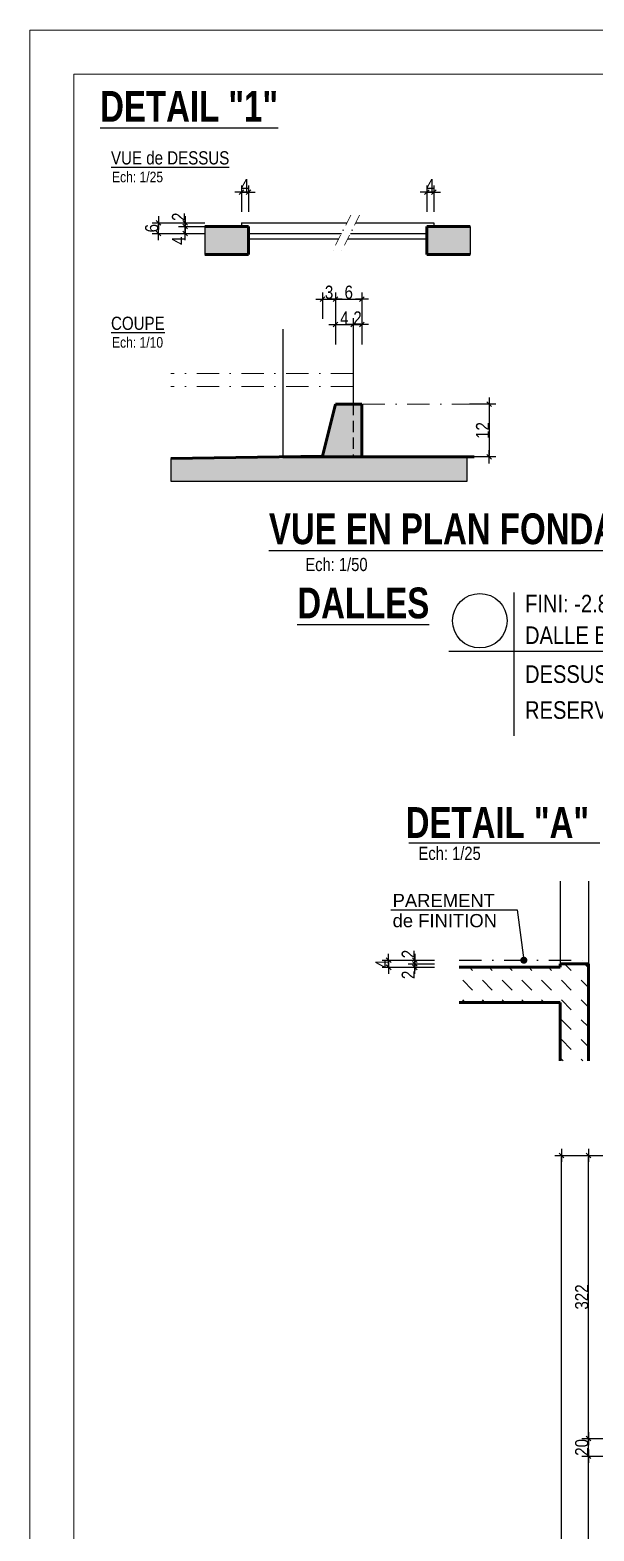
# Model space of a CAD drawing. Header units: millimetres. Extents: x -1921 to 5237, y 0 to 8595.
# Drawn here: x -703 to -61, y 6889 to 8595 of the extents above; entities that cross this region are included whole.
import ezdxf
from ezdxf.enums import TextEntityAlignment as Align

# ---------------------------------------------------------------- set-up
doc = ezdxf.new("R2010")
doc.units = ezdxf.units.MM
doc.linetypes.add('CACHEX2', pattern=[19.05, 12.7, -6.35])
doc.linetypes.add('TIRETPTX2', pattern=[50.8, 25.4, -12.7, 0, -12.7])
for name, color, linetype, lineweight in [('01_Cad_1_', 5, 'Continuous', 9), ('01_murs_coup', 5, 'Continuous', 60), ('01_tram_axes', 2, 'TIRETPTX2', 9)]:
    doc.layers.add(name, color=color, linetype=linetype, lineweight=lineweight)
for name, color, linetype in [('01_cote_gen', 4, 'Continuous'), ('01_isolant ext', 2, 'TIRETPTX2'), ('01_linteaux', 2, 'Continuous'), ('01_murs_sup', 2, 'CACHEX2'), ('01_poch_murs', 253, 'Continuous'), ('01_poch_poteaux', 250, 'Continuous'), ('01_texte', 230, 'Continuous'), ('AA_COTES', 2, 'Continuous')]:
    doc.layers.add(name, color=color, linetype=linetype)
doc.styles.add('ARIAL', font='arial.ttf')
doc.styles.add('ARIAL NA', font='ARIALN.TTF')
doc.styles.add('impact', font='impact.ttf')
doc.styles.add('MATTE_TXT', font='arial.ttf')
doc.styles.add('STYLE2', font='ARIALN.TTF')
doc.dimstyles.new('JB10', dxfattribs={"dimscale": 0.1, "dimtxt": 150, "dimasz": 15, "dimexe": 0.1, "dimexo": 0.1, "dimgap": 0.09, "dimtad": 1, "dimdec": 1, "dimlfac": 0.2, "dimdsep": 46, "dimtxsty": 'STYLE2', "dimblk1": 'BOND_G', "dimblk2": 'BOND_D', "dimsah": 1, "dimcen": 1.5, "dimdle": 0.01, "dimse1": 1, "dimse2": 1, "dimclrd": 4, "dimclre": 2, "dimclrt": 6, "dimazin": 2, "dimtfac": 2.333333, "dimtdec": 1, "dimtix": 1, "dimtmove": 2, "dimatfit": 3, "dimldrblk": 'BOND_G', "dimfxl": 1, "dimtolj": 1, "dimtzin": 0, "dimarcsym": 0})
doc.dimstyles.new('JB25', dxfattribs={"dimscale": 0.1, "dimtxt": 150, "dimasz": 15, "dimexe": 0.1, "dimexo": 0.1, "dimgap": 0.09, "dimtad": 1, "dimdec": 1, "dimlfac": 0.5, "dimdsep": 46, "dimtxsty": 'STYLE2', "dimblk1": 'BOND_G', "dimblk2": 'BOND_D', "dimsah": 1, "dimcen": 1.5, "dimdle": 0.01, "dimse1": 1, "dimse2": 1, "dimclrd": 4, "dimclre": 2, "dimclrt": 6, "dimazin": 2, "dimtfac": 2.333333, "dimtdec": 1, "dimtix": 1, "dimtmove": 2, "dimatfit": 3, "dimldrblk": 'BOND_G', "dimfxl": 1, "dimtolj": 1, "dimtzin": 0, "dimarcsym": 0})
doc.dimstyles.new('JB50', dxfattribs={"dimscale": 0.1, "dimtxt": 150, "dimasz": 15, "dimexe": 0.1, "dimexo": 0.1, "dimgap": 0.09, "dimtad": 1, "dimdec": 1, "dimdsep": 46, "dimtxsty": 'STYLE2', "dimblk1": 'BOND_G', "dimblk2": 'BOND_D', "dimsah": 1, "dimcen": 1.5, "dimdle": 0.01, "dimse1": 1, "dimse2": 1, "dimclrd": 4, "dimclre": 2, "dimclrt": 6, "dimazin": 2, "dimtfac": 2.333333, "dimtdec": 1, "dimtix": 1, "dimtmove": 2, "dimatfit": 3, "dimldrblk": 'BOND_G', "dimfxl": 1, "dimtolj": 1, "dimtzin": 0, "dimarcsym": 0})

# ---------------------------------------------------------------- blocks, each defined once
blk = doc.blocks.new('BOND_G')
at = {"layer": 'AA_COTES', "color": 0}
for p, q in [((0, -5), (0, 15)), ((5, 0), (-5, 0)), ((1.8, 1.8), (-1.8, -1.8))]:
    blk.add_line(p, q, dxfattribs=at)
blk = doc.blocks.new('BOND_D')
at = {"layer": 'AA_COTES', "color": 0}
for p, q in [((5, 0), (-5, 0)), ((-1.8, -1.8), (1.8, 1.8)), ((0, 5), (0, -15))]:
    blk.add_line(p, q, dxfattribs=at)
blk = doc.blocks.new('*D19')
at = {"layer": '01_cote_gen', "color": 4, "lineweight": -2, "transparency": 16777216}
blk.add_line((-97.7, 4629.4), (-97.7, 7314.4), dxfattribs=at)
at = {"layer": 'DEFPOINTS', "color": 0}
for p in [(-97.7, 7315.9), (170, 7315.9), (-75.2, 4627.9)]:
    blk.add_point(p, dxfattribs=at)
at = {"layer": '01_cote_gen', "color": 4, "lineweight": -2, "transparency": 16777216, "xscale": 1.5, "yscale": 1.5, "zscale": 1.5}
for name, p, rotation in [('BOND_D', (-97.7, 7315.9), 90), ('BOND_G', (-97.7, 4627.9), 270)]:
    blk.add_blockref(name, p, dxfattribs=dict(at, rotation=rotation))
at = {"layer": '01_cote_gen', "color": 6, "transparency": 16777216, "insert": (-105.4, 5971.9), "char_height": 15, "attachment_point": 5, "rotation": 90, "style": 'STYLE2'}
blk.add_mtext('\\A1;2688', dxfattribs=at)
blk = doc.blocks.new('*D21')
at = {"layer": '01_cote_gen', "color": 4, "lineweight": -2, "transparency": 16777216}
blk.add_line((-67.1, 5289.4), (-67.1, 6972.4), dxfattribs=at)
at = {"layer": 'DEFPOINTS', "color": 0}
for p in [(-67.1, 6973.9), (39.1, 6973.9), (-44.6, 5287.9)]:
    blk.add_point(p, dxfattribs=at)
at = {"layer": '01_cote_gen', "color": 4, "lineweight": -2, "transparency": 16777216, "xscale": 1.5, "yscale": 1.5, "zscale": 1.5}
for name, p, rotation in [('BOND_D', (-67.1, 6973.9), 90), ('BOND_G', (-67.1, 5287.9), 270)]:
    blk.add_blockref(name, p, dxfattribs=dict(at, rotation=rotation))
at = {"layer": '01_cote_gen', "color": 6, "transparency": 16777216, "insert": (-74.7, 6130.9), "char_height": 15, "attachment_point": 5, "rotation": 90, "style": 'STYLE2'}
blk.add_mtext('\\A1;1686', dxfattribs=at)
blk = doc.blocks.new('*D22')
at = {"layer": '01_cote_gen', "color": 4, "lineweight": -2, "transparency": 16777216}
blk.add_line((-67.1, 6975.4), (-67.1, 6992.4), dxfattribs=at)
at = {"layer": 'DEFPOINTS', "color": 0}
for p in [(-67.1, 6993.9), (39.1, 6993.9), (39.1, 6973.9)]:
    blk.add_point(p, dxfattribs=at)
at = {"layer": '01_cote_gen', "color": 4, "lineweight": -2, "transparency": 16777216, "xscale": 1.5, "yscale": 1.5, "zscale": 1.5}
for name, p, rotation in [('BOND_D', (-67.1, 6993.9), 90), ('BOND_G', (-67.1, 6973.9), 270)]:
    blk.add_blockref(name, p, dxfattribs=dict(at, rotation=rotation))
at = {"layer": '01_cote_gen', "color": 6, "transparency": 16777216, "insert": (-74.7, 6983.9), "char_height": 15, "attachment_point": 5, "rotation": 90, "style": 'STYLE2'}
blk.add_mtext('\\A1;20', dxfattribs=at)
blk = doc.blocks.new('*D23')
at = {"layer": '01_cote_gen', "color": 4, "lineweight": -2, "transparency": 16777216}
blk.add_line((-67.1, 6995.4), (-67.1, 7314.4), dxfattribs=at)
at = {"layer": 'DEFPOINTS', "color": 0}
for p in [(-75.3, 7315.9), (-67.1, 7315.9), (39.1, 6993.9)]:
    blk.add_point(p, dxfattribs=at)
at = {"layer": '01_cote_gen', "color": 4, "lineweight": -2, "transparency": 16777216, "xscale": 1.5, "yscale": 1.5, "zscale": 1.5}
for name, p, rotation in [('BOND_D', (-67.1, 7315.9), 90), ('BOND_G', (-67.1, 6993.9), 270)]:
    blk.add_blockref(name, p, dxfattribs=dict(at, rotation=rotation))
at = {"layer": '01_cote_gen', "color": 6, "transparency": 16777216, "insert": (-74.7, 7154.9), "char_height": 15, "attachment_point": 5, "rotation": 90, "style": 'STYLE2'}
blk.add_mtext('\\A1;322', dxfattribs=at)
blk = doc.blocks.new('*D785')
at = {"layer": '01_cote_gen', "color": 4, "lineweight": -2, "transparency": 16777216}
blk.add_line((-353.4, 8289.4), (-326.4, 8289.4), dxfattribs=at)
at = {"layer": 'DEFPOINTS', "color": 0}
for p in [(-324.9, 8289.4), (-354.9, 8170), (-324.9, 8170)]:
    blk.add_point(p, dxfattribs=at)
at = {"layer": '01_cote_gen', "color": 4, "lineweight": -2, "transparency": 16777216, "xscale": 1.5, "yscale": 1.5, "zscale": 1.5, "rotation": 180}
blk.add_blockref('BOND_G', (-354.9, 8289.4), dxfattribs=at)
at = {"layer": '01_cote_gen', "color": 4, "lineweight": -2, "transparency": 16777216, "xscale": 1.5, "yscale": 1.5, "zscale": 1.5}
blk.add_blockref('BOND_D', (-324.9, 8289.4), dxfattribs=at)
at = {"layer": '01_cote_gen', "color": 6, "transparency": 16777216, "insert": (-339.9, 8297.1), "char_height": 15, "attachment_point": 5, "style": 'STYLE2'}
blk.add_mtext('\\A1;6', dxfattribs=at)
blk = doc.blocks.new('*D786')
at = {"layer": '01_cote_gen', "color": 4, "lineweight": -2, "transparency": 16777216}
blk.add_line((-353.4, 8260.4), (-336.4, 8260.4), dxfattribs=at)
at = {"layer": 'DEFPOINTS', "color": 0}
for p in [(-354.9, 8266.9), (-334.9, 8260.4), (-334.9, 8255.3)]:
    blk.add_point(p, dxfattribs=at)
at = {"layer": '01_cote_gen', "color": 4, "lineweight": -2, "transparency": 16777216, "xscale": 1.5, "yscale": 1.5, "zscale": 1.5, "rotation": 180}
blk.add_blockref('BOND_G', (-354.9, 8260.4), dxfattribs=at)
at = {"layer": '01_cote_gen', "color": 4, "lineweight": -2, "transparency": 16777216, "xscale": 1.5, "yscale": 1.5, "zscale": 1.5}
blk.add_blockref('BOND_D', (-334.9, 8260.4), dxfattribs=at)
at = {"layer": '01_cote_gen', "color": 6, "transparency": 16777216, "insert": (-344.9, 8267.9), "char_height": 15, "attachment_point": 5, "style": 'STYLE2'}
blk.add_mtext('\\A1;4', dxfattribs=at)
blk = doc.blocks.new('*D787')
at = {"layer": '01_cote_gen', "color": 4, "lineweight": -2, "transparency": 16777216}
blk.add_line((-333.4, 8260.4), (-326.4, 8260.4), dxfattribs=at)
at = {"layer": 'DEFPOINTS', "color": 0}
for p in [(-324.9, 8264.3), (-324.9, 8260.4), (-334.9, 8250.2)]:
    blk.add_point(p, dxfattribs=at)
at = {"layer": '01_cote_gen', "color": 4, "lineweight": -2, "transparency": 16777216, "xscale": 1.5, "yscale": 1.5, "zscale": 1.5, "rotation": 180}
blk.add_blockref('BOND_G', (-334.9, 8260.4), dxfattribs=at)
at = {"layer": '01_cote_gen', "color": 4, "lineweight": -2, "transparency": 16777216, "xscale": 1.5, "yscale": 1.5, "zscale": 1.5}
blk.add_blockref('BOND_D', (-324.9, 8260.4), dxfattribs=at)
at = {"layer": '01_cote_gen', "color": 6, "transparency": 16777216, "insert": (-329.9, 8267.9), "char_height": 15, "attachment_point": 5, "style": 'STYLE2'}
blk.add_mtext('\\A1;2', dxfattribs=at)
blk = doc.blocks.new('*D788')
at = {"layer": '01_cote_gen', "color": 4, "lineweight": -2, "transparency": 16777216}
blk.add_line((-180.1, 8168.5), (-180.1, 8111.5), dxfattribs=at)
at = {"layer": 'DEFPOINTS', "color": 0}
for p in [(-324.9, 8170), (-305.9, 8110), (-180.1, 8110)]:
    blk.add_point(p, dxfattribs=at)
at = {"layer": '01_cote_gen', "color": 4, "lineweight": -2, "transparency": 16777216, "xscale": 1.5, "yscale": 1.5, "zscale": 1.5}
for name, p, rotation in [('BOND_G', (-180.1, 8170), 90), ('BOND_D', (-180.1, 8110), 270)]:
    blk.add_blockref(name, p, dxfattribs=dict(at, rotation=rotation))
at = {"layer": '01_cote_gen', "color": 6, "transparency": 16777216, "insert": (-187.6, 8140), "char_height": 15, "attachment_point": 5, "rotation": 90, "style": 'STYLE2'}
blk.add_mtext('\\A1;12', dxfattribs=at)
blk = doc.blocks.new('*D789')
at = {"layer": '01_cote_gen', "color": 4, "lineweight": -2, "transparency": 16777216}
blk.add_line((-368.2, 8289.4), (-356.4, 8289.4), dxfattribs=at)
at = {"layer": 'DEFPOINTS', "color": 0}
for p in [(-354.9, 8289.4), (-354.9, 8170), (-369.7, 8110.7)]:
    blk.add_point(p, dxfattribs=at)
at = {"layer": '01_cote_gen', "color": 4, "lineweight": -2, "transparency": 16777216, "xscale": 1.5, "yscale": 1.5, "zscale": 1.5, "rotation": 180}
blk.add_blockref('BOND_G', (-369.7, 8289.4), dxfattribs=at)
at = {"layer": '01_cote_gen', "color": 4, "lineweight": -2, "transparency": 16777216, "xscale": 1.5, "yscale": 1.5, "zscale": 1.5}
blk.add_blockref('BOND_D', (-354.9, 8289.4), dxfattribs=at)
at = {"layer": '01_cote_gen', "color": 6, "transparency": 16777216, "insert": (-362.3, 8297.1), "char_height": 15, "attachment_point": 5, "style": 'STYLE2'}
blk.add_mtext('\\A1;3', dxfattribs=at)
blk = doc.blocks.new('*D790')
at = {"layer": '01_cote_gen', "color": 4, "lineweight": -2, "transparency": 16777216}
blk.add_line((-526.1, 8365.5), (-526.1, 8370.5), dxfattribs=at)
at = {"layer": 'DEFPOINTS', "color": 0}
for p in [(-526.1, 8372), (-454, 8372), (-438.2, 8364)]:
    blk.add_point(p, dxfattribs=at)
at = {"layer": '01_cote_gen', "color": 4, "lineweight": -2, "transparency": 16777216, "xscale": 1.5, "yscale": 1.5, "zscale": 1.5}
for name, p, rotation in [('BOND_D', (-526.1, 8372), 90), ('BOND_G', (-526.1, 8364), 270)]:
    blk.add_blockref(name, p, dxfattribs=dict(at, rotation=rotation))
at = {"layer": '01_cote_gen', "color": 6, "transparency": 16777216, "insert": (-533.6, 8355.8), "char_height": 15, "attachment_point": 5, "rotation": 90, "style": 'STYLE2'}
blk.add_mtext('\\A1;4', dxfattribs=at)
blk = doc.blocks.new('*D791')
at = {"layer": '01_cote_gen', "color": 4, "lineweight": -2, "transparency": 16777216}
blk.add_line((-556.3, 8365.5), (-556.3, 8374.5), dxfattribs=at)
at = {"layer": 'DEFPOINTS', "color": 0}
for p in [(-556.3, 8376), (-514.4, 8364), (-513.5, 8376)]:
    blk.add_point(p, dxfattribs=at)
at = {"layer": '01_cote_gen', "color": 4, "lineweight": -2, "transparency": 16777216, "xscale": 1.5, "yscale": 1.5, "zscale": 1.5}
for name, p, rotation in [('BOND_D', (-556.3, 8376), 90), ('BOND_G', (-556.3, 8364), 270)]:
    blk.add_blockref(name, p, dxfattribs=dict(at, rotation=rotation))
at = {"layer": '01_cote_gen', "color": 6, "transparency": 16777216, "insert": (-564, 8370), "char_height": 15, "attachment_point": 5, "rotation": 90, "style": 'STYLE2'}
blk.add_mtext('\\A1;6', dxfattribs=at)
blk = doc.blocks.new('*D792')
at = {"layer": '01_cote_gen', "color": 4, "lineweight": -2, "transparency": 16777216}
blk.add_line((-526.1, 8373.5), (-526.1, 8374.5), dxfattribs=at)
at = {"layer": 'DEFPOINTS', "color": 0}
for p in [(-533.8, 8376), (-533.6, 8372), (-526.1, 8376)]:
    blk.add_point(p, dxfattribs=at)
at = {"layer": '01_cote_gen', "color": 4, "lineweight": -2, "transparency": 16777216, "xscale": 1.5, "yscale": 1.5, "zscale": 1.5}
for name, p, rotation in [('BOND_D', (-526.1, 8376), 90), ('BOND_G', (-526.1, 8372), 270)]:
    blk.add_blockref(name, p, dxfattribs=dict(at, rotation=rotation))
at = {"layer": '01_cote_gen', "color": 6, "transparency": 16777216, "insert": (-533.6, 8383), "char_height": 15, "attachment_point": 5, "rotation": 90, "style": 'STYLE2'}
blk.add_mtext('\\A1;2', dxfattribs=at)
blk = doc.blocks.new('*D793')
at = {"layer": '01_cote_gen', "color": 4, "lineweight": -2, "transparency": 16777216}
for p, q in [((-463.5, 8411), (-465, 8411)), ((-454, 8411), (-462, 8411)), ((-452.5, 8411), (-451, 8411))]:
    blk.add_line(p, q, dxfattribs=at)
at = {"layer": 'DEFPOINTS', "color": 0}
for p in [(-462, 8411), (-462, 8376), (-454, 8372)]:
    blk.add_point(p, dxfattribs=at)
at = {"layer": '01_cote_gen', "color": 4, "lineweight": -2, "transparency": 16777216, "xscale": 1.5, "yscale": 1.5, "zscale": 1.5}
blk.add_blockref('BOND_D', (-462, 8411), dxfattribs=at)
at = {"layer": '01_cote_gen', "color": 4, "lineweight": -2, "transparency": 16777216, "xscale": 1.5, "yscale": 1.5, "zscale": 1.5, "rotation": 180}
blk.add_blockref('BOND_G', (-454, 8411), dxfattribs=at)
at = {"layer": '01_cote_gen', "color": 6, "transparency": 16777216, "insert": (-458, 8418.5), "char_height": 15, "attachment_point": 5, "style": 'STYLE2'}
blk.add_mtext('\\A1;4', dxfattribs=at)
blk = doc.blocks.new('*D794')
at = {"layer": '01_cote_gen', "color": 4, "lineweight": -2, "transparency": 16777216}
for p, q in [((-252.6, 8411), (-254.1, 8411)), ((-243.1, 8411), (-251.1, 8411)), ((-241.6, 8411), (-240.1, 8411))]:
    blk.add_line(p, q, dxfattribs=at)
at = {"layer": 'DEFPOINTS', "color": 0}
for p in [(-251.1, 8411), (-251.1, 8372), (-243.1, 8372)]:
    blk.add_point(p, dxfattribs=at)
at = {"layer": '01_cote_gen', "color": 4, "lineweight": -2, "transparency": 16777216, "xscale": 1.5, "yscale": 1.5, "zscale": 1.5}
blk.add_blockref('BOND_D', (-251.1, 8411), dxfattribs=at)
at = {"layer": '01_cote_gen', "color": 4, "lineweight": -2, "transparency": 16777216, "xscale": 1.5, "yscale": 1.5, "zscale": 1.5, "rotation": 180}
blk.add_blockref('BOND_G', (-243.1, 8411), dxfattribs=at)
at = {"layer": '01_cote_gen', "color": 6, "transparency": 16777216, "insert": (-247.1, 8418.5), "char_height": 15, "attachment_point": 5, "style": 'STYLE2'}
blk.add_mtext('\\A1;4', dxfattribs=at)
blk = doc.blocks.new('*D807')
at = {"layer": '01_poch_poteaux', "color": 4, "lineweight": -2, "transparency": 16777216}
blk.add_line((-264.7, 7531.2), (-264.7, 7532.2), dxfattribs=at)
at = {"layer": 'DEFPOINTS', "color": 0}
for p in [(-264.7, 7533.7), (-99.2, 7533.7), (-99.2, 7529.7)]:
    blk.add_point(p, dxfattribs=at)
at = {"layer": '01_poch_poteaux', "color": 4, "lineweight": -2, "transparency": 16777216, "xscale": 1.5, "yscale": 1.5, "zscale": 1.5}
for name, p, rotation in [('BOND_D', (-264.7, 7533.7), 90), ('BOND_G', (-264.7, 7529.7), 270)]:
    blk.add_blockref(name, p, dxfattribs=dict(at, rotation=rotation))
at = {"layer": '01_poch_poteaux', "color": 6, "transparency": 16777216, "insert": (-272.2, 7521.1), "char_height": 15, "attachment_point": 5, "rotation": 90, "style": 'STYLE2'}
blk.add_mtext('\\A1;2', dxfattribs=at)
blk = doc.blocks.new('*D808')
at = {"layer": '01_poch_poteaux', "color": 4, "lineweight": -2, "transparency": 16777216}
blk.add_line((-264.7, 7535.2), (-264.7, 7536.2), dxfattribs=at)
at = {"layer": 'DEFPOINTS', "color": 0}
for p in [(-264.7, 7537.7), (-99.2, 7537.7), (-99.2, 7533.7)]:
    blk.add_point(p, dxfattribs=at)
at = {"layer": '01_poch_poteaux', "color": 4, "lineweight": -2, "transparency": 16777216, "xscale": 1.5, "yscale": 1.5, "zscale": 1.5}
for name, p, rotation in [('BOND_D', (-264.7, 7537.7), 90), ('BOND_G', (-264.7, 7533.7), 270)]:
    blk.add_blockref(name, p, dxfattribs=dict(at, rotation=rotation))
at = {"layer": '01_poch_poteaux', "color": 6, "transparency": 16777216, "insert": (-272.2, 7544.8), "char_height": 15, "attachment_point": 5, "rotation": 90, "style": 'STYLE2'}
blk.add_mtext('\\A1;2', dxfattribs=at)
blk = doc.blocks.new('*D806')
at = {"layer": '01_poch_poteaux', "color": 4, "lineweight": -2, "transparency": 16777216}
for p, q in [((-294.5, 7539.2), (-294.5, 7540.7)), ((-294.5, 7537.7), (-294.5, 7529.7)), ((-294.5, 7528.2), (-294.5, 7526.7))]:
    blk.add_line(p, q, dxfattribs=at)
at = {"layer": 'DEFPOINTS', "color": 0}
for p in [(-294.5, 7529.7), (-272.2, 7537.7), (-272.2, 7529.7)]:
    blk.add_point(p, dxfattribs=at)
at = {"layer": '01_poch_poteaux', "color": 4, "lineweight": -2, "transparency": 16777216, "xscale": 1.5, "yscale": 1.5, "zscale": 1.5}
for name, p, rotation in [('BOND_G', (-294.5, 7537.7), 270), ('BOND_D', (-294.5, 7529.7), 90)]:
    blk.add_blockref(name, p, dxfattribs=dict(at, rotation=rotation))
at = {"layer": '01_poch_poteaux', "color": 6, "transparency": 16777216, "insert": (-302, 7533.7), "char_height": 15, "attachment_point": 5, "rotation": 90, "style": 'STYLE2'}
blk.add_mtext('\\A1;4', dxfattribs=at)

msp = doc.modelspace()

# ---------------------------------------------------------------- hatches: boundary and pattern name
at = {"layer": '01_murs_sup', "ltscale": 2}
h = msp.add_hatch(dxfattribs=at)
h.set_pattern_fill('DASH', color=256, scale=5, angle=135)
h.set_pattern_definition([(135, (-65058.878, 48386.41), (-22.4506403, 2e-15), [15.875, -15.875])])
h.paths.add_polyline_path([(-99.23, 7423.33), (-67.23, 7423.33), (-67.24, 7533.74), (-99.24, 7533.74), (-99.24, 7529.75), (-214.44, 7529.75), (-214.44, 7489.75), (-99.24, 7489.75)])
at = {"layer": '01_poch_murs'}
h = msp.add_hatch(color=256, dxfattribs=at)
h.dxf.hatch_style = 1
h.paths.add_polyline_path([(-454, 8371.97), (-503.52, 8371.97), (-503.52, 8339.97), (-454, 8339.97)])
h.paths.add_polyline_path([(-201.6, 8371.97), (-251.13, 8371.97), (-251.13, 8339.97), (-201.6, 8339.97)])
h = msp.add_hatch(color=256, dxfattribs=at)
h.dxf.hatch_style = 1
h.paths.add_polyline_path([(-324.85, 8170), (-354.85, 8170), (-369.88, 8110), (-324.85, 8110)])
h.paths.add_polyline_path([(-205.23, 8110), (-324.85, 8110), (-369.88, 8110), (-369.71, 8110.7), (-542.21, 8108.13), (-542.21, 8082.23), (-205.23, 8082.23)])

# ---------------------------------------------------------------- linework, layer by layer
at = {"layer": '01_Cad_1_'}
for p in [(5237.34, 8595.31), (-702.66, 4395.31)]:
    msp.add_line(p, (-702.66, 8595.31), dxfattribs=at)
at = {"layer": '01_Cad_1_', "color": 2}
for p in [(5187.34, 8545.31), (-652.66, 4445.31)]:
    msp.add_line(p, (-652.66, 8545.31), dxfattribs=at)
at = {"layer": '01_isolant ext'}
msp.add_line((-214.09, 7537.75), (-67.21, 7537.75), dxfattribs=at)
at = {"layer": '01_linteaux'}
for p, q in [((-462, 8375.97), (-342.06, 8375.97)), ((-462, 8375.97), (-462, 8371.97)), ((-454, 8363.97), (-348.12, 8363.97)), ((-337.98, 8363.97), (-251.13, 8363.97)), ((-331.91, 8375.97), (-243.13, 8375.97)), ((-243.13, 8375.97), (-243.13, 8371.97)), ((-454, 8357.97), (-351.16, 8357.97)), ((-341.01, 8357.97), (-251.13, 8357.97)), ((-414.85, 8255.35), (-414.85, 8110)), ((-334.85, 8255.35), (-334.85, 8170)), ((-324.85, 8110), (-334.85, 8110)), ((-99.22, 7627.55), (-99.24, 7533.74)), ((-67.21, 7627.55), (-67.21, 7533.74))]:
    msp.add_line(p, q, dxfattribs=at)
at = {"layer": '01_linteaux', "linetype": 'CACHEX2'}
msp.add_line((-334.85, 8170), (-334.85, 8110), dxfattribs=at)
at = {"layer": '01_murs_coup'}
for p, q in [((-454, 8371.97), (-503.52, 8371.97)), ((-454, 8371.97), (-454, 8339.97)), ((-251.13, 8371.97), (-251.13, 8339.97)), ((-201.6, 8371.97), (-251.13, 8371.97)), ((-454, 8339.97), (-503.52, 8339.97)), ((-201.6, 8339.97), (-251.13, 8339.97)), ((-354.85, 8170), (-369.71, 8110.7)), ((-324.85, 8170), (-354.85, 8170)), ((-324.85, 8170), (-324.85, 8110)), ((-369.71, 8110.7), (-542.21, 8108.13)), ((-197.04, 8110), (-414.85, 8110)), ((-197.04, 8110), (-324.85, 8110)), ((-214.09, 7529.75), (-99.24, 7529.75)), ((-99.24, 7533.74), (-67.21, 7533.74)), ((-99.24, 7533.74), (-99.24, 7529.75)), ((-67.24, 7533.74), (-67.23, 7423.33)), ((-99.24, 7489.75), (-214.09, 7489.75)), ((-99.23, 7423.33), (-99.24, 7489.75))]:
    msp.add_line(p, q, dxfattribs=at)
at = {"layer": '01_murs_sup', "ltscale": 2}
for p, q in [((-214.09, 7529.75), (-99.24, 7529.75)), ((-99.24, 7489.75), (-214.09, 7489.75)), ((-99.23, 7423.33), (-99.24, 7489.75))]:
    msp.add_line(p, q, dxfattribs=at)
at = {"layer": '01_poch_murs'}
for p, q in [((-503.52, 8371.97), (-503.52, 8339.97)), ((-201.6, 8371.97), (-201.6, 8339.97)), ((-542.21, 8108.13), (-542.21, 8082.23)), ((-205.23, 8082.23), (-205.23, 8110)), ((-542.21, 8082.23), (-205.23, 8082.23))]:
    msp.add_line(p, q, dxfattribs=at)
at = {"layer": '01_texte'}
for p, q in [((-152.02, 7955.7), (-152.02, 7793.05)), ((-226.19, 7889.31), (138.14, 7889.31)), ((-54.18, 7671.03), (-271.55, 7671.03)), ((-292.18, 7594.96), (-148.24, 7594.96)), ((-148.24, 7594.96), (-140.65, 7537.75))]:
    msp.add_line(p, q, dxfattribs=at)
at = {"layer": '01_texte', "const_width": 4}
msp.add_lwpolyline([(-142.65, 7537.75, 1), (-138.65, 7537.75, 1)], format="xyb", close=True, dxfattribs=at)
at = {"layer": '01_texte'}
msp.add_circle((-190.74, 7923.72), 30.98, dxfattribs=at)
at = {"layer": '01_tram_axes', "ltscale": 0.5}
for p, q in [((-337.65, 8384.69), (-358.98, 8342.49)), ((-327.5, 8384.69), (-348.84, 8342.49))]:
    msp.add_line(p, q, dxfattribs=at)
at = {"layer": '01_tram_axes'}
for p, q in [((-334.85, 8205), (-542.21, 8205)), ((-334.85, 8190), (-542.21, 8190)), ((-197.04, 8170), (-324.85, 8170))]:
    msp.add_line(p, q, dxfattribs=at)
at = {"layer": '01_tram_axes', "ltscale": 2}
msp.add_line((-334.85, 8205), (-334.85, 8190), dxfattribs=at)

# ---------------------------------------------------------------- texts
at = {"layer": '01_texte', "style": 'impact'}
for s, p in [('%%UDETAIL "1"', (-521.58, 8480.55)), ('%%UVUE EN PLAN FONDATIONS', (-175.26, 8000.27)), ('%%UDALLES', (-323.36, 7915.99)), (' DETAIL "A"', (-176.02, 7666.33))]:
    msp.add_text(s, height=35, dxfattribs=at).set_placement(p, align=Align.BOTTOM_CENTER)
at = {"layer": '01_texte'}
for s, height, style, p in [('%%UVUE de DESSUS', 15, 'ARIAL NA', (-610.46, 8442.48)), (' Ech: 1/25', 12, 'ARIAL NA', (-613.11, 8422.25)), ('%%UCOUPE', 15, 'ARIAL NA', (-610.46, 8254.43)), (' Ech: 1/10', 12, 'ARIAL NA', (-613.11, 8234.2)), ('FINI: -2.84=201.61', 20, 'ARIAL NA', (-139.31, 7933.26)), ('DALLE BA Epr: 22 cm', 20, 'ARIAL NA', (-139.31, 7897.29)), ('DESSUS BRUT:-2.91', 20, 'ARIAL NA', (-139.31, 7853.05)), ('RESERVE: 7 cm', 20, 'ARIAL NA', (-139.31, 7812.21)), ('PAREMENT', 15, 'ARIAL', (-289.98, 7598.21)), ('de FINITION', 15, 'ARIAL', (-289.98, 7575.3))]:
    msp.add_text(s, height=height, dxfattribs=dict(at, style=style)).set_placement(p)
at = {"layer": '01_texte', "style": 'MATTE_TXT', "width": 0.8}
for s, p in [('Ech: 1/50', (-353.89, 7975.7)), ('Ech: 1/25', (-225.1, 7647.27))]:
    msp.add_text(s, height=15, dxfattribs=at).set_placement(p, align=Align.BOTTOM_CENTER)

# ---------------------------------------------------------------- dimensions: what is measured, and where the dimension line sits
at = {"layer": '01_cote_gen'}
for base, p1, p2, dimstyle, picture, middle in [((-462, 8411.03), (-454, 8371.97), (-462, 8375.97), 'JB25', '*D793', (-458, 8418.54)), ((-251.13, 8411.03), (-243.13, 8371.97), (-251.13, 8371.97), 'JB25', '*D794', (-247.13, 8418.54)), ((-354.85, 8289.44), (-369.71, 8110.7), (-354.85, 8170), 'JB10', '*D789', (-362.28, 8297.1)), ((-324.85, 8289.44), (-354.85, 8170), (-324.85, 8170), 'JB10', '*D785', (-339.85, 8297.1)), ((-334.85, 8260.38), (-354.85, 8266.94), (-334.85, 8255.35), 'JB10', '*D786', (-344.85, 8267.89)), ((-324.85, 8260.38), (-334.85, 8250.23), (-324.85, 8264.28), 'JB10', '*D787', (-329.85, 8267.92))]:
    dim = msp.add_linear_dim(base=base, p1=p1, p2=p2, dimstyle=dimstyle, dxfattribs=at)
    dim.commit()
    dim.dimension.update_dxf_attribs({"geometry": picture, "text_midpoint": middle})
for base, p1, p2, dimstyle, picture, middle in [((-556.3, 8375.97), (-514.42, 8363.97), (-513.55, 8375.97), 'JB25', '*D791', (-563.97, 8369.97)), ((-180.09, 8110), (-324.85, 8170), (-305.95, 8110), 'JB10', '*D788', (-187.62, 8140)), ((-97.74, 7315.9), (-75.24, 4627.92), (170.02, 7315.9), 'JB50', '*D19', (-105.41, 5971.91)), ((-67.07, 7315.9), (39.12, 6993.91), (-75.34, 7315.9), 'JB50', '*D23', (-74.73, 7154.9)), ((-67.07, 6993.91), (39.12, 6973.91), (39.12, 6993.91), 'JB50', '*D22', (-74.73, 6983.91)), ((-67.07, 6973.91), (-44.55, 5287.93), (39.12, 6973.91), 'JB50', '*D21', (-74.73, 6130.92))]:
    dim = msp.add_linear_dim(base=base, p1=p1, p2=p2, angle=90, dimstyle=dimstyle, dxfattribs=at)
    dim.commit()
    dim.dimension.update_dxf_attribs({"geometry": picture, "text_midpoint": middle})
for base, p1, p2, picture, middle in [((-526.06, 8375.97), (-533.56, 8371.97), (-533.8, 8375.97), '*D792', (-533.6, 8383.04)), ((-526.06, 8371.97), (-438.16, 8363.97), (-454, 8371.97), '*D790', (-533.57, 8355.79))]:
    dim = msp.add_linear_dim(base=base, p1=p1, p2=p2, angle=90, dimstyle='JB25', dxfattribs=at)
    dim.commit()
    dim.dimension.update_dxf_attribs({"geometry": picture, "text_midpoint": middle, "dimtype": 160})
at = {"layer": '01_poch_poteaux'}
dim = msp.add_linear_dim(base=(-294.51, 7529.75), p1=(-272.21, 7537.75), p2=(-272.21, 7529.75), angle=90, dimstyle='JB25', dxfattribs=at)
dim.commit()
dim.dimension.update_dxf_attribs({"geometry": '*D806', "text_midpoint": (-302.02, 7533.75)})
for base, p1, p2, picture, middle in [((-264.71, 7537.75), (-99.24, 7533.74), (-99.24, 7537.75), '*D808', (-272.25, 7544.78)), ((-264.71, 7533.74), (-99.24, 7529.75), (-99.24, 7533.74), '*D807', (-272.25, 7521.06))]:
    dim = msp.add_linear_dim(base=base, p1=p1, p2=p2, angle=90, dimstyle='JB25', dxfattribs=at)
    dim.commit()
    dim.dimension.update_dxf_attribs({"geometry": picture, "text_midpoint": middle, "dimtype": 160})

doc.saveas('drawing.dxf')
